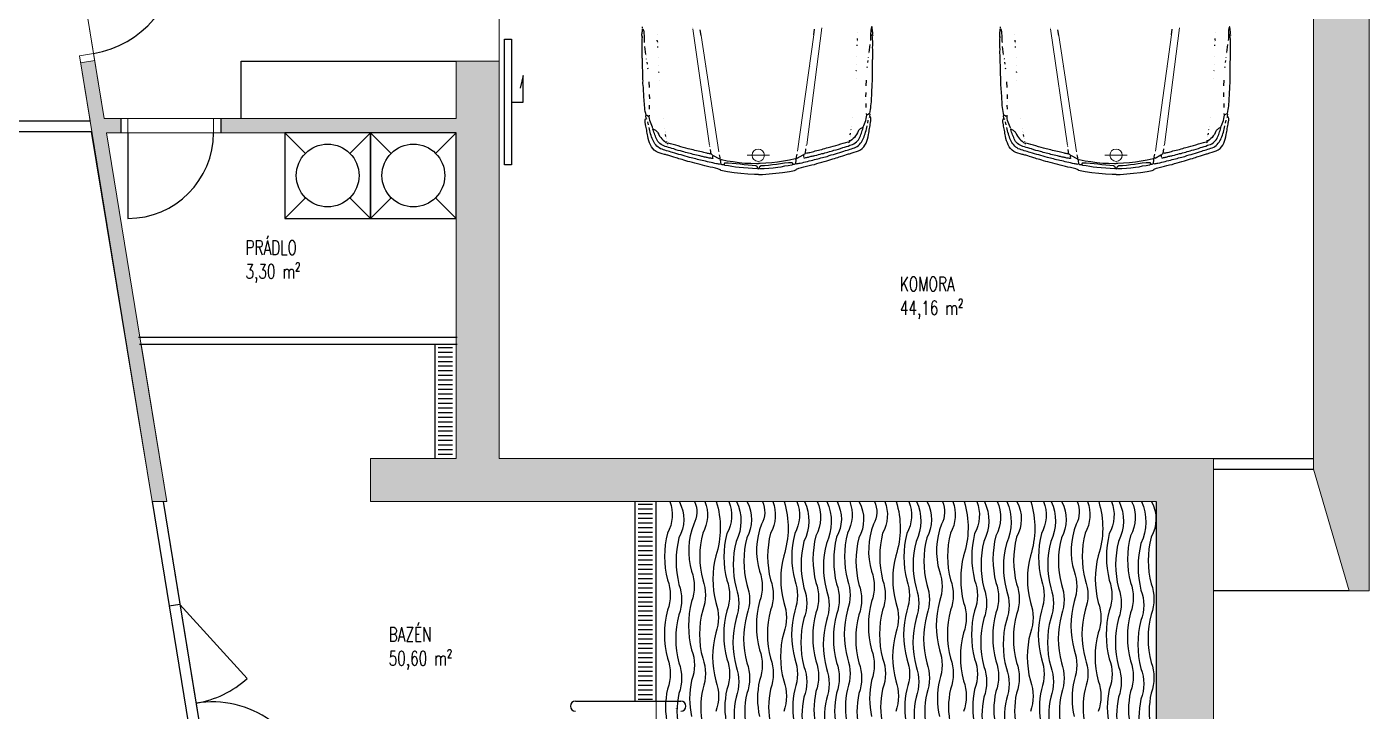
# Model space of a CAD drawing. Header units: metres. Extents: x -442 to 316, y -503 to 125.
# Drawn here: x -26.54 to -17.14, y -12.08 to -7.3 of the extents above; entities that cross this region are included whole.
import ezdxf

# ---------------------------------------------------------------- set-up
doc = ezdxf.new("R2010")
doc.units = ezdxf.units.M
doc.linetypes.add('ČERCHOVANÁ', pattern=[25.4, 12.7, -6.35, 0, -6.35])
doc.layers.add('FLOATING-WINDOWS', color=2, linetype='Continuous', plot=False)
for name, color, linetype in [('nove zdivo akce', 3, 'Continuous'), ('OSA', 7, 'ČERCHOVANÁ'), ('popis', 6, 'Continuous'), ('SRAFA', 251, 'Continuous'), ('ZARIZOVAKY', 251, 'Continuous'), ('ZDIVO', 1, 'Continuous')]:
    doc.layers.add(name, color=color, linetype=linetype)
doc.styles.add('ROMANS', font='romans.shx', dxfattribs={"width": 0.7})

# ---------------------------------------------------------------- blocks, each defined once
blk = doc.blocks.new('BMW3-PUD')
at = {"lineweight": 0}
for p, q in [((0.9833, 0.3943), (0.17, 0.2757)), ((1.0314, 0.4512), (0.2143, 0.3401)), ((0.1432, 0.0776), (0.1432, 0)), ((0.1432, -0.0776), (0.1432, 0)), ((0.9833, -0.3943), (0.17, -0.2757)), ((1.0314, -0.4512), (0.2143, -0.3401))]:
    blk.add_line(p, q, dxfattribs=at)
for points in [[(0.0086, 0), (0.0085, 0.0275), (0.0125, 0.0749), (0.0164, 0.1222), (0.0218, 0.1696), (0.028, 0.217), (0.0309, 0.229), (0.033, 0.2403), (0.0351, 0.2516), (0.0388, 0.2629), (0.0402, 0.2637), (0.041, 0.2644), (0.0425, 0.266), (0.0439, 0.2667), (0.0498, 0.2833), (0.0548, 0.3006), (0.0591, 0.3187), (0.0634, 0.3376), (0.0677, 0.3556), (0.072, 0.3737), (0.0763, 0.3918), (0.0813, 0.4083), (0.0856, 0.4264), (0.0907, 0.4437), (0.0957, 0.4611), (0.1, 0.4784), (0.1043, 0.4927), (0.1087, 0.507), (0.113, 0.5206), (0.1173, 0.5342), (0.1202, 0.5455), (0.1231, 0.556), (0.1268, 0.5658), (0.1289, 0.5756), (0.1347, 0.5907), (0.1398, 0.605), (0.1434, 0.6186), (0.1485, 0.6322), (0.1491, 0.6389), (0.1513, 0.645), (0.1535, 0.6503), (0.1542, 0.6563), (0.1593, 0.6721), (0.1643, 0.6872), (0.1687, 0.7015), (0.1745, 0.7151), (0.1841, 0.728), (0.1953, 0.7386), (0.2079, 0.747), (0.2214, 0.7547), (0.2355, 0.7601), (0.2505, 0.7655), (0.2662, 0.7695), (0.282, 0.7727), (0.2924, 0.7743), (0.3029, 0.7767), (0.3134, 0.7783), (0.3239, 0.7799), (0.3337, 0.7815), (0.3442, 0.7839), (0.3539, 0.7855), (0.3644, 0.7872), (0.3696, 0.788), (0.3749, 0.7895), (0.3794, 0.7904), (0.3846, 0.7904), (0.3899, 0.7905), (0.3951, 0.7905), (0.3997, 0.7891), (0.4042, 0.7876), (0.4049, 0.7869), (0.4049, 0.7861), (0.405, 0.7846), (0.4057, 0.7832), (0.402, 0.7771)], [(0.0815, 0.2657), (0.0822, 0.2724), (0.0836, 0.2792), (0.085, 0.2868), (0.0857, 0.2928), (0.0885, 0.3056), (0.0921, 0.3191), (0.095, 0.3312), (0.0978, 0.344), (0.1007, 0.356), (0.1036, 0.3688), (0.1064, 0.3809), (0.1093, 0.3929), (0.1122, 0.4042), (0.115, 0.4162), (0.1179, 0.4268), (0.1208, 0.4381), (0.1236, 0.4487), (0.1265, 0.4592), (0.1286, 0.4697), (0.1315, 0.481), (0.1366, 0.4961), (0.1409, 0.5112), (0.1452, 0.5262), (0.1496, 0.5406), (0.1539, 0.5556), (0.1582, 0.5707), (0.1625, 0.585), (0.1676, 0.6001), (0.1705, 0.6106), (0.1734, 0.6212), (0.1763, 0.6317), (0.1799, 0.6423), (0.1828, 0.6528), (0.1864, 0.6634), (0.19, 0.6732), (0.1937, 0.6838), (0.1996, 0.6929), (0.2062, 0.7012), (0.2129, 0.7088), (0.2211, 0.7156), (0.2293, 0.7225), (0.2382, 0.7279), (0.2471, 0.7332), (0.2569, 0.7378), (0.2666, 0.7424), (0.277, 0.7456), (0.2875, 0.7495), (0.2987, 0.7526), (0.31, 0.7557), (0.3204, 0.7581), (0.3317, 0.7605), (0.3429, 0.7629)], [(0.335, 0.7358), (0.3462, 0.7396), (0.3574, 0.7443), (0.3693, 0.7489), (0.3813, 0.7536), (0.3933, 0.7575), (0.4053, 0.7599), (0.418, 0.7608), (0.43, 0.7602)], [(0.3616, 0.7676), (0.3833, 0.7716)], [(0.3961, 0.774), (0.3961, 0.774)], [(0.4095, 0.7832), (0.4245, 0.7856)], [(0.421, 0.7668), (0.4283, 0.7789), (0.4283, 0.7804), (0.4283, 0.7812), (0.4283, 0.7827), (0.429, 0.7834), (0.4425, 0.7859), (0.456, 0.7883), (0.4695, 0.7907), (0.483, 0.7916), (0.4972, 0.7933), (0.5107, 0.7942), (0.525, 0.7951), (0.5392, 0.796), (0.5535, 0.7969), (0.5678, 0.7971), (0.582, 0.798), (0.5955, 0.7989), (0.6098, 0.7998), (0.624, 0.8008), (0.6383, 0.8017), (0.6518, 0.8034), (0.6615, 0.8035), (0.6706, 0.8028), (0.6803, 0.803), (0.6901, 0.8031), (0.6991, 0.8032), (0.7089, 0.8033), (0.7186, 0.8034), (0.7276, 0.8035), (0.7374, 0.8036), (0.7471, 0.8038), (0.7562, 0.8046), (0.7659, 0.8047), (0.7749, 0.8048), (0.7847, 0.8049), (0.7937, 0.8051), (0.8035, 0.8052), (0.811, 0.806), (0.8185, 0.8061), (0.8252, 0.8062), (0.832, 0.8063), (0.8395, 0.8063), (0.8462, 0.8064), (0.853, 0.8065), (0.8605, 0.8074), (0.8755, 0.8068), (0.8905, 0.8062), (0.9048, 0.8071), (0.9198, 0.8073), (0.9341, 0.8075), (0.9484, 0.8069), (0.9626, 0.8063), (0.9762, 0.8035), (0.9829, 0.8058), (0.9889, 0.8074), (0.9964, 0.8075), (1.0032, 0.8068), (1.0107, 0.8061), (1.0182, 0.8047), (1.0257, 0.8041), (1.0325, 0.8042), (1.034, 0.8034), (1.0347, 0.8034), (1.0348, 0.8019), (1.0348, 0.8004), (1.0236, 0.7973), (1.0123, 0.7949), (1.0003, 0.794), (0.9883, 0.7931), (0.9756, 0.793), (0.9635, 0.7928), (0.9508, 0.7927), (0.9388, 0.7918)], [(0.4721, 0.7584), (0.4999, 0.7588)], [(0.5255, 0.7568), (0.5255, 0.7568)], [(0.545, 0.757), (0.575, 0.7574)], [(0.6223, 0.7579), (0.6621, 0.7607)], [(0.7513, 0.767), (0.7588, 0.7686)], [(0.7866, 0.7712), (0.8001, 0.7736)], [(0.8211, 0.7761), (0.8211, 0.7761), (0.8226, 0.7761), (0.8233, 0.7761), (0.8241, 0.7769)], [(0.8473, 0.7794), (0.8473, 0.7794)], [(0.8548, 0.7818), (0.911, 0.7892)], [(0.9784, 0.8088), (0.9776, 0.8088), (0.9761, 0.8087), (0.9754, 0.8087), (0.9739, 0.8087)], [(1.04, 0.8027), (1.0475, 0.8028)], [(0.126, 0.318), (0.126, 0.318), (0.1244, 0.3188), (0.1237, 0.3195), (0.1229, 0.3202), (0.1236, 0.3262), (0.125, 0.3323), (0.1257, 0.3383), (0.1264, 0.3443), (0.1278, 0.3511), (0.1292, 0.3571), (0.1307, 0.3631), (0.1329, 0.3691), (0.1335, 0.3767), (0.1357, 0.3835), (0.1371, 0.3895), (0.1378, 0.3955), (0.1414, 0.4091), (0.1442, 0.4211), (0.1478, 0.4332), (0.1507, 0.4445), (0.1528, 0.4558), (0.1557, 0.4663), (0.1586, 0.4776), (0.1615, 0.4881), (0.1643, 0.4987), (0.1672, 0.5092), (0.1708, 0.5198), (0.1737, 0.5296), (0.1773, 0.5454), (0.1816, 0.5612), (0.1867, 0.5763), (0.1918, 0.5914), (0.1954, 0.6042), (0.199, 0.617), (0.2026, 0.6291), (0.2077, 0.6404), (0.2106, 0.6509), (0.2142, 0.6607), (0.2186, 0.6705), (0.2245, 0.6796), (0.2311, 0.688), (0.2386, 0.6956), (0.246, 0.7024), (0.255, 0.7078), (0.2639, 0.7116), (0.2729, 0.7155), (0.2818, 0.7194), (0.2916, 0.7232), (0.3005, 0.7263), (0.3103, 0.7295), (0.32, 0.7326), (0.3297, 0.7357), (0.3305, 0.7357), (0.3305, 0.7342), (0.3305, 0.7335), (0.3312, 0.7327), (0.3298, 0.7282), (0.3276, 0.7237), (0.3247, 0.7191), (0.3217, 0.7153), (0.318, 0.7108), (0.3143, 0.7077), (0.3106, 0.7039), (0.3061, 0.7009), (0.2942, 0.6955), (0.283, 0.6893), (0.2725, 0.6817), (0.2629, 0.6741), (0.254, 0.665), (0.2458, 0.6558), (0.2384, 0.646), (0.2318, 0.6354), (0.2303, 0.6354), (0.2288, 0.6354), (0.2273, 0.6354), (0.225, 0.6353)], [(0.4027, 0.6637), (0.4027, 0.6637)], [(0.6742, 0.6895), (0.6742, 0.6895)], [(0.7282, 0.6901), (0.7282, 0.6901), (0.7297, 0.6909), (0.7305, 0.6917), (0.7312, 0.6917)], [(0.7755, 0.6922), (0.7755, 0.6922)], [(0.8295, 0.6943), (0.8295, 0.6943)], [(0.9023, 0.6975), (0.9099, 0.6976)], [(0.9324, 0.6978), (0.9324, 0.6978)], [(0.9421, 0.6994), (0.9421, 0.6994), (0.9414, 0.7002), (0.9398, 0.7002), (0.9398, 0.7002)], [(0.9451, 0.6995), (0.9474, 0.7003), (0.9496, 0.7003), (0.9519, 0.7003), (0.9549, 0.7004)], [(0.9962, 0.7009), (0.9962, 0.7009)], [(0.1558, 0.3364), (0.1564, 0.3424), (0.1579, 0.3484), (0.1593, 0.3552), (0.16, 0.3612), (0.1629, 0.371), (0.165, 0.3801), (0.1672, 0.3891), (0.17, 0.3981), (0.1721, 0.4094), (0.175, 0.4207), (0.1771, 0.432), (0.1807, 0.4441), (0.1836, 0.4554), (0.1865, 0.4667), (0.1901, 0.478), (0.193, 0.4893), (0.1973, 0.5073), (0.2023, 0.5247), (0.2073, 0.5428), (0.2124, 0.5601), (0.2175, 0.5774), (0.2225, 0.5955), (0.2276, 0.6128), (0.2326, 0.6309)], [(0.219, 0.633), (0.219, 0.633)], [(0.2423, 0.6385), (0.2423, 0.6385), (0.243, 0.6386), (0.2438, 0.6386), (0.2438, 0.6386)], [(0.267, 0.6433), (0.267, 0.6433)], [(0.273, 0.6434), (0.273, 0.6434)], [(0.2797, 0.645), (0.2932, 0.6474)], [(0.309, 0.6491), (0.309, 0.6491)], [(0.3157, 0.6507), (0.3157, 0.6507), (0.3165, 0.6507), (0.3172, 0.6507), (0.3172, 0.6507)], [(0.3374, 0.6547), (0.3374, 0.6547)], [(0.7998, 0.4222), (0.7998, 0.4222)], [(0.9833, 0.3943), (1.023, 0.4008)], [(1.0382, 0.4528), (1.0382, 0.4528)], [(0.1212, 0.2729), (0.1425, 0.313), (0.144, 0.3182), (0.1477, 0.322), (0.1514, 0.3258), (0.1536, 0.3296), (0.1858, 0.3338)], [(0.1297, 0.3173), (0.132, 0.3181), (0.1342, 0.3181), (0.1372, 0.3181), (0.1395, 0.3182)], [(0.2068, 0.3378), (0.2068, 0.3378), (0.2075, 0.3378), (0.2083, 0.3378), (0.2083, 0.3378)], [(0.2143, 0.3401), (0.2143, 0.3401)], [(0.7644, 0.3677), (0.7644, 0.3677)], [(0.0477, 0), (0.0479, 0.001), (0.0493, 0.0047), (0.0538, 0.0055), (0.0591, 0.0071), (0.0635, 0.0094), (0.0673, 0.014), (0.068, 0.0155), (0.0687, 0.0162), (0.0702, 0.017), (0.0702, 0.017), (0.0714, 0.044), (0.0741, 0.0718), (0.0775, 0.0997), (0.0809, 0.1275), (0.0851, 0.1546), (0.0878, 0.1824), (0.0897, 0.2102), (0.0894, 0.2372), (0.0788, 0.2424), (0.078, 0.2476), (0.0787, 0.2529), (0.0809, 0.2574), (0.0838, 0.2612), (0.1101, 0.2638), (0.1116, 0.263), (0.1131, 0.2623), (0.1139, 0.2608), (0.1154, 0.2586), (0.1069, 0.2172), (0.0998, 0.1765), (0.0943, 0.1352), (0.0896, 0.0938), (0.0871, 0.0525), (0.0853, 0.0119), (0.085, 0)], [(0.0493, 0.0092), (0.0504, 0.0408), (0.0523, 0.0724), (0.0549, 0.1039), (0.059, 0.1355), (0.0617, 0.1603), (0.0667, 0.1851), (0.0709, 0.2092), (0.0744, 0.2341), (0.0751, 0.2356), (0.0759, 0.2378), (0.0766, 0.2386), (0.0766, 0.2393)], [(0.1153, 0.2646), (0.1235, 0.2692), (0.1243, 0.2692), (0.1258, 0.2684), (0.1273, 0.2677), (0.1288, 0.2677), (0.1475, 0.2717)], [(0.17, 0.2757), (0.17, 0.2757)], [(0.0086, 0), (0.0085, -0.0275), (0.0125, -0.0749), (0.0164, -0.1222), (0.0218, -0.1696), (0.028, -0.217), (0.0309, -0.229), (0.033, -0.2403), (0.0351, -0.2516), (0.0388, -0.2629), (0.0402, -0.2637), (0.041, -0.2644), (0.0425, -0.266), (0.0439, -0.2667), (0.0498, -0.2833), (0.0548, -0.3006), (0.0591, -0.3187), (0.0634, -0.3376), (0.0677, -0.3556), (0.072, -0.3737), (0.0763, -0.3918), (0.0813, -0.4083), (0.0856, -0.4264), (0.0907, -0.4437), (0.0957, -0.4611), (0.1, -0.4784), (0.1043, -0.4927), (0.1087, -0.507), (0.113, -0.5206), (0.1173, -0.5342), (0.1202, -0.5455), (0.1231, -0.556), (0.1268, -0.5658), (0.1289, -0.5756), (0.1347, -0.5907), (0.1398, -0.605), (0.1434, -0.6186), (0.1485, -0.6322), (0.1491, -0.6389), (0.1513, -0.645), (0.1535, -0.6503), (0.1542, -0.6563), (0.1593, -0.6721), (0.1643, -0.6872), (0.1687, -0.7015), (0.1745, -0.7151), (0.1841, -0.728), (0.1953, -0.7386), (0.2079, -0.747), (0.2214, -0.7547), (0.2355, -0.7601), (0.2505, -0.7655), (0.2662, -0.7695), (0.282, -0.7727), (0.2924, -0.7743), (0.3029, -0.7767), (0.3134, -0.7783), (0.3239, -0.7799), (0.3337, -0.7815), (0.3442, -0.7839), (0.3539, -0.7855), (0.3644, -0.7872), (0.3696, -0.788), (0.3749, -0.7895), (0.3794, -0.7904), (0.3846, -0.7904), (0.3899, -0.7905), (0.3951, -0.7905), (0.3997, -0.7891), (0.4042, -0.7876), (0.4049, -0.7869), (0.4049, -0.7861), (0.405, -0.7846), (0.4057, -0.7832), (0.402, -0.7771)], [(0.0477, 0), (0.0479, -0.001), (0.0493, -0.0047), (0.0538, -0.0055), (0.0591, -0.0071), (0.0635, -0.0094), (0.0673, -0.014), (0.068, -0.0155), (0.0687, -0.0162), (0.0702, -0.017), (0.0702, -0.017), (0.0714, -0.044), (0.0741, -0.0718), (0.0775, -0.0997), (0.0809, -0.1275), (0.0851, -0.1546), (0.0878, -0.1824), (0.0897, -0.2102), (0.0894, -0.2372), (0.0788, -0.2424), (0.078, -0.2476), (0.0787, -0.2529), (0.0809, -0.2574), (0.0838, -0.2612), (0.1101, -0.2638), (0.1116, -0.263), (0.1131, -0.2623), (0.1139, -0.2608), (0.1154, -0.2586), (0.1069, -0.2172), (0.0998, -0.1765), (0.0943, -0.1352), (0.0896, -0.0938), (0.0871, -0.0525), (0.0853, -0.0119), (0.085, 0)], [(0.0493, -0.0092), (0.0504, -0.0408), (0.0523, -0.0724), (0.0549, -0.1039), (0.059, -0.1355), (0.0617, -0.1603), (0.0667, -0.1851), (0.0709, -0.2092), (0.0744, -0.2341), (0.0751, -0.2356), (0.0759, -0.2378), (0.0766, -0.2386), (0.0766, -0.2393)], [(0.0815, -0.2657), (0.0822, -0.2724), (0.0836, -0.2792), (0.085, -0.2868), (0.0857, -0.2928), (0.0885, -0.3056), (0.0921, -0.3191), (0.095, -0.3312), (0.0978, -0.344), (0.1007, -0.356), (0.1036, -0.3688), (0.1064, -0.3809), (0.1093, -0.3929), (0.1122, -0.4042), (0.115, -0.4162), (0.1179, -0.4268), (0.1208, -0.4381), (0.1236, -0.4487), (0.1265, -0.4592), (0.1286, -0.4697), (0.1315, -0.481), (0.1366, -0.4961), (0.1409, -0.5112), (0.1452, -0.5262), (0.1496, -0.5406), (0.1539, -0.5556), (0.1582, -0.5707), (0.1625, -0.585), (0.1676, -0.6001), (0.1705, -0.6106), (0.1734, -0.6212), (0.1763, -0.6317), (0.1799, -0.6423), (0.1828, -0.6528), (0.1864, -0.6634), (0.19, -0.6732), (0.1937, -0.6838), (0.1996, -0.6929), (0.2062, -0.7012), (0.2129, -0.7088), (0.2211, -0.7156), (0.2293, -0.7225), (0.2382, -0.7279), (0.2471, -0.7332), (0.2569, -0.7378), (0.2666, -0.7424), (0.277, -0.7456), (0.2875, -0.7495), (0.2987, -0.7526), (0.31, -0.7557), (0.3204, -0.7581), (0.3317, -0.7605), (0.3429, -0.7629)], [(0.1153, -0.2646), (0.1235, -0.2692), (0.1243, -0.2692), (0.1258, -0.2684), (0.1273, -0.2677), (0.1288, -0.2677), (0.1475, -0.2717)], [(0.1212, -0.2729), (0.1425, -0.313), (0.144, -0.3182), (0.1477, -0.322), (0.1514, -0.3258), (0.1536, -0.3296), (0.1858, -0.3338)], [(0.17, -0.2757), (0.17, -0.2757)], [(0.126, -0.318), (0.126, -0.318), (0.1244, -0.3188), (0.1237, -0.3195), (0.1229, -0.3202), (0.1236, -0.3262), (0.125, -0.3323), (0.1257, -0.3383), (0.1264, -0.3443), (0.1278, -0.3511), (0.1292, -0.3571), (0.1307, -0.3631), (0.1329, -0.3691), (0.1335, -0.3767), (0.1357, -0.3835), (0.1371, -0.3895), (0.1378, -0.3955), (0.1414, -0.4091), (0.1442, -0.4211), (0.1478, -0.4332), (0.1507, -0.4445), (0.1528, -0.4558), (0.1557, -0.4663), (0.1586, -0.4776), (0.1615, -0.4881), (0.1643, -0.4987), (0.1672, -0.5092), (0.1708, -0.5198), (0.1737, -0.5296), (0.1773, -0.5454), (0.1816, -0.5612), (0.1867, -0.5763), (0.1918, -0.5914), (0.1954, -0.6042), (0.199, -0.617), (0.2026, -0.6291), (0.2077, -0.6404), (0.2106, -0.6509), (0.2142, -0.6607), (0.2186, -0.6705), (0.2245, -0.6796), (0.2311, -0.688), (0.2386, -0.6956), (0.246, -0.7024), (0.255, -0.7078), (0.2639, -0.7116), (0.2729, -0.7155), (0.2818, -0.7194), (0.2916, -0.7232), (0.3005, -0.7263), (0.3103, -0.7295), (0.32, -0.7326), (0.3297, -0.7357), (0.3305, -0.7357), (0.3305, -0.7342), (0.3305, -0.7335), (0.3312, -0.7327), (0.3298, -0.7282), (0.3276, -0.7237), (0.3247, -0.7191), (0.3217, -0.7153), (0.318, -0.7108), (0.3143, -0.7077), (0.3106, -0.7039), (0.3061, -0.7009), (0.2942, -0.6955), (0.283, -0.6893), (0.2725, -0.6817), (0.2629, -0.6741), (0.254, -0.665), (0.2458, -0.6558), (0.2384, -0.646), (0.2318, -0.6354), (0.2303, -0.6354), (0.2288, -0.6354), (0.2273, -0.6354), (0.225, -0.6353)], [(0.1297, -0.3173), (0.132, -0.3181), (0.1342, -0.3181), (0.1372, -0.3181), (0.1395, -0.3182)], [(0.1558, -0.3364), (0.1564, -0.3424), (0.1579, -0.3484), (0.1593, -0.3552), (0.16, -0.3612), (0.1629, -0.371), (0.165, -0.3801), (0.1672, -0.3891), (0.17, -0.3981), (0.1721, -0.4094), (0.175, -0.4207), (0.1771, -0.432), (0.1807, -0.4441), (0.1836, -0.4554), (0.1865, -0.4667), (0.1901, -0.478), (0.193, -0.4893), (0.1973, -0.5073), (0.2023, -0.5247), (0.2073, -0.5428), (0.2124, -0.5601), (0.2175, -0.5774), (0.2225, -0.5955), (0.2276, -0.6128), (0.2326, -0.6309)], [(0.2068, -0.3378), (0.2068, -0.3378), (0.2075, -0.3378), (0.2083, -0.3378), (0.2083, -0.3378)], [(0.2143, -0.3401), (0.2143, -0.3401)], [(0.7644, -0.3677), (0.7644, -0.3677)], [(0.7998, -0.4222), (0.7998, -0.4222)], [(0.9833, -0.3943), (1.023, -0.4008)], [(0.219, -0.633), (0.219, -0.633)], [(0.2423, -0.6385), (0.2423, -0.6385), (0.243, -0.6386), (0.2438, -0.6386), (0.2438, -0.6386)], [(0.267, -0.6433), (0.267, -0.6433)], [(0.273, -0.6434), (0.273, -0.6434)], [(0.2797, -0.645), (0.2932, -0.6474)], [(0.309, -0.6491), (0.309, -0.6491)], [(0.3157, -0.6507), (0.3157, -0.6507), (0.3165, -0.6507), (0.3172, -0.6507), (0.3172, -0.6507)], [(0.3374, -0.6547), (0.3374, -0.6547)], [(0.335, -0.7358), (0.3462, -0.7396), (0.3574, -0.7443), (0.3693, -0.7489), (0.3813, -0.7536), (0.3933, -0.7575), (0.4053, -0.7599), (0.418, -0.7608), (0.43, -0.7602)], [(0.4027, -0.6637), (0.4027, -0.6637)], [(0.6742, -0.6895), (0.6742, -0.6895)], [(0.7282, -0.6901), (0.7282, -0.6901), (0.7297, -0.6909), (0.7305, -0.6917), (0.7312, -0.6917)], [(0.7755, -0.6922), (0.7755, -0.6922)], [(0.8295, -0.6943), (0.8295, -0.6943)], [(0.9023, -0.6975), (0.9099, -0.6976)], [(0.9324, -0.6978), (0.9324, -0.6978)], [(0.9421, -0.6994), (0.9421, -0.6994), (0.9414, -0.7002), (0.9398, -0.7002), (0.9398, -0.7002)], [(0.9451, -0.6995), (0.9474, -0.7003), (0.9496, -0.7003), (0.9519, -0.7003), (0.9549, -0.7004)], [(0.9962, -0.7009), (0.9962, -0.7009)], [(0.3616, -0.7676), (0.3833, -0.7716)], [(0.3961, -0.774), (0.3961, -0.774)], [(0.4095, -0.7832), (0.4245, -0.7856)], [(0.421, -0.7668), (0.4283, -0.7789), (0.4283, -0.7804), (0.4283, -0.7812), (0.4283, -0.7827), (0.429, -0.7834), (0.4425, -0.7859), (0.456, -0.7883), (0.4695, -0.7907), (0.483, -0.7916), (0.4972, -0.7933), (0.5107, -0.7942), (0.525, -0.7951), (0.5392, -0.796), (0.5535, -0.7969), (0.5678, -0.7971), (0.582, -0.798), (0.5955, -0.7989), (0.6098, -0.7998), (0.624, -0.8008), (0.6383, -0.8017), (0.6518, -0.8034), (0.6615, -0.8035), (0.6706, -0.8028), (0.6803, -0.803), (0.6901, -0.8031), (0.6991, -0.8032), (0.7089, -0.8033), (0.7186, -0.8034), (0.7276, -0.8035), (0.7374, -0.8036), (0.7471, -0.8038), (0.7562, -0.8046), (0.7659, -0.8047), (0.7749, -0.8048), (0.7847, -0.8049), (0.7937, -0.8051), (0.8035, -0.8052), (0.811, -0.806), (0.8185, -0.8061), (0.8252, -0.8062), (0.832, -0.8063), (0.8395, -0.8063), (0.8462, -0.8064), (0.853, -0.8065), (0.8605, -0.8074), (0.8755, -0.8068), (0.8905, -0.8062), (0.9048, -0.8071), (0.9198, -0.8073), (0.9341, -0.8075), (0.9484, -0.8069), (0.9626, -0.8063), (0.9762, -0.8035), (0.9829, -0.8058), (0.9889, -0.8074), (0.9964, -0.8075), (1.0032, -0.8068), (1.0107, -0.8061), (1.0182, -0.8047), (1.0257, -0.8041), (1.0325, -0.8042), (1.034, -0.8034), (1.0347, -0.8034), (1.0348, -0.8019), (1.0348, -0.8004), (1.0236, -0.7973), (1.0123, -0.7949), (1.0003, -0.794), (0.9883, -0.7931), (0.9756, -0.793), (0.9635, -0.7928), (0.9508, -0.7927), (0.9388, -0.7918)], [(0.4721, -0.7584), (0.4999, -0.7588)], [(0.5255, -0.7568), (0.5255, -0.7568)], [(0.545, -0.757), (0.575, -0.7574)], [(0.6223, -0.7579), (0.6621, -0.7607)], [(0.7513, -0.767), (0.7588, -0.7686)], [(0.7866, -0.7712), (0.8001, -0.7736)], [(0.8211, -0.7761), (0.8211, -0.7761), (0.8226, -0.7761), (0.8233, -0.7761), (0.8241, -0.7769)], [(0.8473, -0.7794), (0.8473, -0.7794)], [(0.8548, -0.7818), (0.911, -0.7892)], [(0.9784, -0.8088), (0.9776, -0.8088), (0.9761, -0.8087), (0.9754, -0.8087), (0.9739, -0.8087)]]:
    blk.add_lwpolyline(points)
for start, end in [(0, 180), (180, 0)]:
    blk.add_arc((0.1432, 0), 0.0432, start, end, dxfattribs=at)

msp = doc.modelspace()

# ---------------------------------------------------------------- hatches: boundary and pattern name
at = {"layer": 'SRAFA', "linetype": 'Continuous', "lineweight": 0}
for points in [[(-17.14234, -0.956513), (-17.53234, -0.956513), (-17.53234, -3.225777), (-17.53234, -10.390777), (-17.28234, -11.240777), (-17.14234, -11.240777)], [(-25.660379, -10.615777), (-25.559053, -10.615777), (-25.763283, -9.365777), (-25.980584, -8.035777), (-25.880584, -8.035777), (-25.880584, -7.935777), (-25.996923, -7.935777), (-26.063132, -7.530542), (-26.161823, -7.546667)], [(-23.53234, -7.535777), (-23.53234, -7.935777), (-25.180584, -7.935777), (-25.180584, -8.035777), (-23.53234, -8.035777), (-23.53234, -8.635777), (-23.53234, -10.315777), (-24.13234, -10.315777), (-24.13234, -10.615777), (-18.63234, -10.615777), (-18.63234, -19.730238), (-22.28234, -19.730238), (-23.176403, -16.659124), (-23.560907, -16.769383), (-22.583758, -20.130238), (-18.23234, -20.130238), (-18.23234, -10.315777), (-23.23234, -10.315777), (-23.23234, -7.535777)]]:
    msp.add_hatch(color=256, dxfattribs=at).paths.add_polyline_path(points)

# ---------------------------------------------------------------- linework, layer by layer
at = {"layer": 'FLOATING-WINDOWS', "linetype": 'Continuous', "lineweight": 0, "flags": 128}
for points in [[(-23.23234, -2.935777), (-23.23234, -3.885777), (-24.28234, -3.885777), (-24.28234, -5.885777), (-23.23234, -5.885777), (-23.23234, -10.315777), (-17.53234, -10.315777), (-17.53234, -2.935777)], [(-27.59234, -5.960777), (-26.39234, -5.960777), (-26.39234, -6.135777), (-26.282758, -6.806481), (-26.184066, -6.790357), (-26.071194, -7.481197), (-26.169885, -7.497321), (-26.095404, -7.953189), (-27.59234, -7.953189)], [(-26.291014, -6.135777), (-23.53234, -6.135777), (-23.53234, -6.735777), (-23.23234, -6.735777), (-23.23234, -7.535777), (-23.53234, -7.535777), (-23.53234, -7.935777), (-25.996923, -7.935777)], [(-32.81234, -9.815777), (-32.81234, -14.915777), (-29.321384, -14.915777), (-25.195187, -13.463003), (-25.660379, -10.615777), (-26.08826, -8.028189), (-27.59234, -8.028189), (-27.59234, -10.615777), (-29.09234, -10.615777), (-29.09234, -9.815777)], [(-25.980584, -8.035777), (-23.53234, -8.035777), (-23.53234, -9.465582), (-25.746977, -9.465582)]]:
    msp.add_lwpolyline(points, close=True, dxfattribs=at)
msp.add_lwpolyline([(-25.738807, -9.515582), (-23.53234, -9.515582), (-23.53234, -10.315777), (-24.13234, -10.315777), (-24.13234, -10.615777), (-18.63234, -10.615777), (-18.63234, -19.730238), (-22.28234, -19.730238), (-23.176403, -16.659124), (-23.406579, -16.724055), (-24.19839, -13.917132, 0.46797345), (-25.123326, -13.437702), (-25.584384, -10.615777), (-25.559053, -10.615777), (-25.738807, -9.515582)], format="xyb", close=True, dxfattribs=at)
at = {"layer": 'FLOATING-WINDOWS', "linetype": 'Continuous', "lineweight": 0}
msp.add_lwpolyline([(-22.13234, -10.615777), (-18.63234, -10.615777), (-18.63234, -19.730238), (-22.13234, -19.730238)], close=True, dxfattribs=at)
at = {"layer": 'nove zdivo akce', "linetype": 'Continuous'}
for p, q in [((-27.59234, -7.953189), (-26.095404, -7.953189)), ((-25.880584, -7.935777), (-25.880584, -8.035777)), ((-25.180584, -7.935777), (-25.180584, -8.035777)), ((-27.59234, -8.028189), (-26.08315, -8.028189)), ((-25.830584, -8.035777), (-25.830584, -8.635777)), ((-25.757042, -9.465582), (-23.526099, -9.465582)), ((-25.748873, -9.515582), (-23.526099, -9.515582)), ((-18.23234, -10.315777), (-17.53234, -10.315777)), ((-18.23234, -10.390777), (-17.53234, -10.390777)), ((-25.660379, -10.615777), (-25.195187, -13.463003)), ((-25.584384, -10.615777), (-25.123326, -13.437702)), ((-17.28234, -11.240777), (-18.23234, -11.240777)), ((-25.466728, -11.3359), (-25.540746, -11.347993)), ((-25.466728, -11.3359), (-24.996052, -11.854035))]:
    msp.add_line(p, q, dxfattribs=at)
for centre, radius, start, end in [((-26.184066, -6.790357), 0.7, 279.2792404, 0), ((-25.830584, -8.035777), 0.6, 270, 0), ((-25.466728, -11.3359), 0.7, 279.2792404, 312.2520728), ((-25.240983, -12.717579), 0.7, 9.2792404, 99.2792404)]:
    msp.add_arc(centre, radius, start, end, dxfattribs=at)
at = {"layer": 'OSA', "linetype": 'Continuous'}
for p, q in [((-24.73234, -8.035777), (-24.58769, -8.180427)), ((-24.276991, -8.180427), (-24.13234, -8.035777)), ((-24.13234, -8.035777), (-23.98769, -8.180427)), ((-23.676991, -8.180427), (-23.53234, -8.035777)), ((-24.73234, -8.635777), (-24.58769, -8.491126)), ((-24.276991, -8.491126), (-24.13234, -8.635777)), ((-24.13234, -8.635777), (-23.98769, -8.491126)), ((-23.676991, -8.491126), (-23.53234, -8.635777))]:
    msp.add_line(p, q, dxfattribs=at)
for points in [[(-24.13234, -8.035777), (-24.73234, -8.035777), (-24.73234, -8.635777), (-24.13234, -8.635777)], [(-23.53234, -8.035777), (-24.13234, -8.035777), (-24.13234, -8.635777), (-23.53234, -8.635777)]]:
    msp.add_lwpolyline(points, close=True, dxfattribs=at)
for centre in [(-24.43234, -8.335777), (-23.83234, -8.335777)]:
    msp.add_circle(centre, 0.219697, dxfattribs=at)
at = {"layer": 'SRAFA', "linetype": 'Continuous'}
for p, q in [((-23.68234, -9.515582), (-23.68234, -10.315777)), ((-23.658447, -9.538148), (-23.558447, -9.538148)), ((-23.658447, -9.570627), (-23.558447, -9.570627)), ((-23.658447, -9.603106), (-23.558447, -9.603106)), ((-23.658447, -9.635584), (-23.558447, -9.635584)), ((-23.658447, -9.668063), (-23.558447, -9.668063)), ((-23.658447, -9.700542), (-23.558447, -9.700542)), ((-23.658447, -9.733021), (-23.558447, -9.733021)), ((-23.658447, -9.765499), (-23.558447, -9.765499)), ((-23.658447, -9.797978), (-23.558447, -9.797978)), ((-23.658447, -9.830457), (-23.558447, -9.830457)), ((-23.658447, -9.862936), (-23.558447, -9.862936)), ((-23.658447, -9.895414), (-23.558447, -9.895414)), ((-23.658447, -9.927893), (-23.558447, -9.927893)), ((-23.658447, -9.960372), (-23.558447, -9.960372)), ((-23.658447, -9.992851), (-23.558447, -9.992851)), ((-23.658447, -10.02533), (-23.558447, -10.02533)), ((-23.658447, -10.057808), (-23.558447, -10.057808)), ((-23.658447, -10.090287), (-23.558447, -10.090287)), ((-23.658447, -10.122766), (-23.558447, -10.122766)), ((-23.658447, -10.155245), (-23.558447, -10.155245)), ((-23.658447, -10.187723), (-23.558447, -10.187723)), ((-23.658447, -10.220202), (-23.558447, -10.220202)), ((-23.658447, -10.252681), (-23.558447, -10.252681)), ((-23.658447, -10.28516), (-23.558447, -10.28516)), ((-22.13234, -12.012665), (-22.13234, -10.615777)), ((-22.258447, -10.634903), (-22.158447, -10.634903)), ((-22.258447, -10.667382), (-22.158447, -10.667382)), ((-22.258447, -10.69986), (-22.158447, -10.69986)), ((-22.258447, -10.732339), (-22.158447, -10.732339)), ((-22.258447, -10.764818), (-22.158447, -10.764818)), ((-22.258447, -10.797297), (-22.158447, -10.797297)), ((-22.258447, -10.829775), (-22.158447, -10.829775)), ((-22.258447, -10.862254), (-22.158447, -10.862254)), ((-22.258447, -10.894733), (-22.158447, -10.894733)), ((-22.258447, -10.927212), (-22.158447, -10.927212)), ((-22.258447, -10.959691), (-22.158447, -10.959691)), ((-22.258447, -10.992169), (-22.158447, -10.992169)), ((-22.258447, -11.024648), (-22.158447, -11.024648)), ((-22.258447, -11.057127), (-22.158447, -11.057127)), ((-22.258447, -11.089606), (-22.158447, -11.089606)), ((-22.258447, -11.122084), (-22.158447, -11.122084)), ((-22.258447, -11.154563), (-22.158447, -11.154563)), ((-22.258447, -11.187042), (-22.158447, -11.187042)), ((-22.258447, -11.219521), (-22.158447, -11.219521)), ((-22.258447, -11.251999), (-22.158447, -11.251999)), ((-22.258447, -11.284478), (-22.158447, -11.284478)), ((-22.258447, -11.316957), (-22.158447, -11.316957)), ((-22.258447, -11.349436), (-22.158447, -11.349436)), ((-22.258447, -11.381915), (-22.158447, -11.381915)), ((-22.258447, -11.414393), (-22.158447, -11.414393)), ((-22.258447, -11.446872), (-22.158447, -11.446872)), ((-22.258447, -11.479351), (-22.158447, -11.479351)), ((-22.258447, -11.51183), (-22.158447, -11.51183)), ((-22.258447, -11.544308), (-22.158447, -11.544308)), ((-22.258447, -11.576787), (-22.158447, -11.576787)), ((-22.258447, -11.609266), (-22.158447, -11.609266)), ((-22.258447, -11.641745), (-22.158447, -11.641745)), ((-22.258447, -11.674223), (-22.158447, -11.674223)), ((-22.258447, -11.706702), (-22.158447, -11.706702)), ((-22.258447, -11.739181), (-22.158447, -11.739181)), ((-22.258447, -11.77166), (-22.158447, -11.77166)), ((-22.258447, -11.804138), (-22.158447, -11.804138)), ((-22.258447, -11.836617), (-22.158447, -11.836617)), ((-22.258447, -11.869096), (-22.158447, -11.869096)), ((-22.258447, -11.901575), (-22.158447, -11.901575)), ((-22.69768, -12.012665), (-21.95915, -12.012665)), ((-22.258447, -11.934054), (-22.158447, -11.934054)), ((-22.258447, -11.966532), (-22.158447, -11.966532)), ((-22.258447, -11.999011), (-22.158447, -11.999011))]:
    msp.add_line(p, q, dxfattribs=at)
at = {"layer": 'SRAFA', "linetype": 'Continuous', "flags": 128}
for points in [[(-22.037683, -10.615777, -0.22128567), (-22.053571, -10.837761, 0.12559297), (-22.053571, -11.164073, -0.1768325), (-22.053571, -11.376991, 0.13179204), (-22.053571, -11.712936, -0.1768325), (-22.053571, -11.927826, 0.11028975), (-22.053571, -12.180703, -0.1768325)], [(-21.864071, -10.615777), (-21.864071, -10.615777, -0.23405102), (-21.870268, -10.775193, 0.16783327), (-21.884643, -11.103856, -0.1768325), (-21.884643, -11.316774, 0.13179204), (-21.884643, -11.652719, -0.1768325), (-21.884643, -11.867609, 0.11028975), (-21.884643, -12.120486, -0.1768325)], [(-21.791367, -10.615777, -0.22128567), (-21.807255, -10.837761, 0.12559297), (-21.807255, -11.164073, -0.1768325), (-21.807255, -11.376991, 0.13179204), (-21.807255, -11.712936, -0.1768325), (-21.807255, -11.927826, 0.11028975), (-21.807255, -12.180703, -0.1768325)], [(-21.712493, -10.615777), (-21.712493, -10.615777, -0.15592875), (-21.715538, -10.99547, 0.12559297), (-21.715538, -11.321782, -0.1768325), (-21.715538, -11.5347, 0.13179204), (-21.715538, -11.870645, -0.1768325), (-21.715538, -12.085535, 0.11028975)], [(-21.623376, -10.615777, -0.22434616), (-21.638152, -10.840628, 0.12559297), (-21.638152, -11.166941, -0.1768325), (-21.638152, -11.379859, 0.13179204), (-21.638152, -11.715804, -0.1768325), (-21.638152, -11.930694, 0.11028975), (-21.638152, -12.183571, -0.1768325)], [(-21.57027, -10.615777), (-21.57027, -10.615777, -0.23018048), (-21.573315, -10.894803, 0.12559297), (-21.573315, -11.221116, -0.1768325), (-21.573315, -11.434033, 0.13179204), (-21.573315, -11.769979, -0.1768325), (-21.573315, -11.984869, 0.11028975), (-21.573315, -12.237746, -0.1768325)], [(-21.389019, -10.615777), (-21.389019, -10.615777, -0.23405102), (-21.395215, -10.775193, 0.16783327), (-21.409591, -11.103856, -0.1768325), (-21.409591, -11.316774, 0.13179204), (-21.409591, -11.652719, -0.1768325), (-21.409591, -11.867609, 0.11028975), (-21.409591, -12.120486, -0.1768325)], [(-21.316315, -10.615777, -0.22128567), (-21.332203, -10.837761, 0.12559297), (-21.332203, -11.164073, -0.1768325), (-21.332203, -11.376991, 0.13179204), (-21.332203, -11.712936, -0.1768325), (-21.332203, -11.927826, 0.11028975), (-21.332203, -12.180703, -0.1768325)], [(-21.237441, -10.615777), (-21.237441, -10.615777, -0.15592875), (-21.240486, -10.99547, 0.12559297), (-21.240486, -11.321782, -0.1768325), (-21.240486, -11.5347, 0.13179204), (-21.240486, -11.870645, -0.1768325), (-21.240486, -12.085535, 0.11028975)], [(-21.148323, -10.615777, -0.22434616), (-21.1631, -10.840628, 0.12559297), (-21.1631, -11.166941, -0.1768325), (-21.1631, -11.379859, 0.13179204), (-21.1631, -11.715804, -0.1768325), (-21.1631, -11.930694, 0.11028975), (-21.1631, -12.183571, -0.1768325)], [(-21.095218, -10.615777), (-21.095218, -10.615777, -0.23018048), (-21.098263, -10.894803, 0.12559297), (-21.098263, -11.221116, -0.1768325), (-21.098263, -11.434033, 0.13179204), (-21.098263, -11.769979, -0.1768325), (-21.098263, -11.984869, 0.11028975), (-21.098263, -12.237746, -0.1768325)], [(-21.006601, -10.615777, -0.24115448), (-21.01471, -10.856068, 0.12559297), (-21.01471, -11.182381, -0.1768325), (-21.01471, -11.395298, 0.13179204), (-21.01471, -11.731243, -0.1768325), (-21.01471, -11.946134, 0.11028975), (-21.01471, -12.199011, -0.1768325)], [(-20.938302, -10.615777), (-20.938302, -10.615777, -0.22177658), (-20.941347, -10.909076, 0.12559297), (-20.941347, -11.235389, -0.1768325), (-20.941347, -11.448306, 0.13179204), (-20.941347, -11.784251, -0.1768325), (-20.941347, -11.999141, 0.11028975), (-20.941347, -12.252019, -0.1768325)], [(-20.866976, -10.615777), (-20.866976, -10.615777, -0.25260046), (-20.870021, -10.86626, 0.12559297), (-20.870021, -11.192573, -0.1768325), (-20.870021, -11.40549, 0.13179204), (-20.870021, -11.741435, -0.1768325), (-20.870021, -11.956325, 0.11028975), (-20.870021, -12.209203, -0.1768325)], [(-20.778191, -10.615777, -0.22128567), (-20.794079, -10.837761, 0.12559297), (-20.794079, -11.164073, -0.1768325), (-20.794079, -11.376991, 0.13179204), (-20.794079, -11.712936, -0.1768325), (-20.794079, -11.927826, 0.11028975), (-20.794079, -12.180703, -0.1768325)], [(-20.60458, -10.615777), (-20.60458, -10.615777, -0.23405102), (-20.610776, -10.775193, 0.16783327), (-20.625151, -11.103856, -0.1768325), (-20.625151, -11.316774, 0.13179204), (-20.625151, -11.652719, -0.1768325), (-20.625151, -11.867609, 0.11028975), (-20.625151, -12.120486, -0.1768325)], [(-20.531876, -10.615777, -0.22128567), (-20.547764, -10.837761, 0.12559297), (-20.547764, -11.164073, -0.1768325), (-20.547764, -11.376991, 0.13179204), (-20.547764, -11.712936, -0.1768325), (-20.547764, -11.927826, 0.11028975), (-20.547764, -12.180703, -0.1768325)], [(-20.453002, -10.615777), (-20.453002, -10.615777, -0.15592875), (-20.456047, -10.99547, 0.12559297), (-20.456047, -11.321782, -0.1768325), (-20.456047, -11.5347, 0.13179204), (-20.456047, -11.870645, -0.1768325), (-20.456047, -12.085535, 0.11028975)], [(-20.363884, -10.615777, -0.22434616), (-20.37866, -10.840628, 0.12559297), (-20.37866, -11.166941, -0.1768325), (-20.37866, -11.379859, 0.13179204), (-20.37866, -11.715804, -0.1768325), (-20.37866, -11.930694, 0.11028975), (-20.37866, -12.183571, -0.1768325)], [(-20.310779, -10.615777), (-20.310779, -10.615777, -0.23018048), (-20.313824, -10.894803, 0.12559297), (-20.313824, -11.221116, -0.1768325), (-20.313824, -11.434033, 0.13179204), (-20.313824, -11.769979, -0.1768325), (-20.313824, -11.984869, 0.11028975), (-20.313824, -12.237746, -0.1768325)], [(-20.129528, -10.615777), (-20.129528, -10.615777, -0.23405102), (-20.135724, -10.775193, 0.16783327), (-20.150099, -11.103856, -0.1768325), (-20.150099, -11.316774, 0.13179204), (-20.150099, -11.652719, -0.1768325), (-20.150099, -11.867609, 0.11028975), (-20.150099, -12.120486, -0.1768325)], [(-20.056823, -10.615777, -0.22128567), (-20.072712, -10.837761, 0.12559297), (-20.072712, -11.164073, -0.1768325), (-20.072712, -11.376991, 0.13179204), (-20.072712, -11.712936, -0.1768325), (-20.072712, -11.927826, 0.11028975), (-20.072712, -12.180703, -0.1768325)], [(-19.97795, -10.615777), (-19.97795, -10.615777, -0.15592875), (-19.980994, -10.99547, 0.12559297), (-19.980994, -11.321782, -0.1768325), (-19.980994, -11.5347, 0.13179204), (-19.980994, -11.870645, -0.1768325), (-19.980994, -12.085535, 0.11028975)], [(-19.888832, -10.615777, -0.22434616), (-19.903608, -10.840628, 0.12559297), (-19.903608, -11.166941, -0.1768325), (-19.903608, -11.379859, 0.13179204), (-19.903608, -11.715804, -0.1768325), (-19.903608, -11.930694, 0.11028975), (-19.903608, -12.183571, -0.1768325)], [(-19.835726, -10.615777), (-19.835726, -10.615777, -0.23018048), (-19.838771, -10.894803, 0.12559297), (-19.838771, -11.221116, -0.1768325), (-19.838771, -11.434033, 0.13179204), (-19.838771, -11.769979, -0.1768325), (-19.838771, -11.984869, 0.11028975), (-19.838771, -12.237746, -0.1768325)], [(-19.74711, -10.615777, -0.24115448), (-19.755218, -10.856068, 0.12559297), (-19.755218, -11.182381, -0.1768325), (-19.755218, -11.395298, 0.13179204), (-19.755218, -11.731243, -0.1768325), (-19.755218, -11.946134, 0.11028975), (-19.755218, -12.199011, -0.1768325)], [(-19.67881, -10.615777), (-19.67881, -10.615777, -0.22177658), (-19.681855, -10.909076, 0.12559297), (-19.681855, -11.235389, -0.1768325), (-19.681855, -11.448306, 0.13179204), (-19.681855, -11.784251, -0.1768325), (-19.681855, -11.999141, 0.11028975), (-19.681855, -12.252019, -0.1768325)], [(-19.607485, -10.615777), (-19.607485, -10.615777, -0.25260046), (-19.61053, -10.86626, 0.12559297), (-19.61053, -11.192573, -0.1768325), (-19.61053, -11.40549, 0.13179204), (-19.61053, -11.741435, -0.1768325), (-19.61053, -11.956325, 0.11028975), (-19.61053, -12.209203, -0.1768325)], [(-19.510577, -10.615777), (-19.510577, -10.615777, -0.15592875), (-19.513622, -10.99547, 0.12559297), (-19.513622, -11.321782, -0.1768325), (-19.513622, -11.5347, 0.13179204), (-19.513622, -11.870645, -0.1768325), (-19.513622, -12.085535, 0.11028975)], [(-19.421459, -10.615777, -0.22434616), (-19.436235, -10.840628, 0.12559297), (-19.436235, -11.166941, -0.1768325), (-19.436235, -11.379859, 0.13179204), (-19.436235, -11.715804, -0.1768325), (-19.436235, -11.930694, 0.11028975), (-19.436235, -12.183571, -0.1768325)], [(-19.368353, -10.615777), (-19.368353, -10.615777, -0.23018048), (-19.371398, -10.894803, 0.12559297), (-19.371398, -11.221116, -0.1768325), (-19.371398, -11.434033, 0.13179204), (-19.371398, -11.769979, -0.1768325), (-19.371398, -11.984869, 0.11028975), (-19.371398, -12.237746, -0.1768325)], [(-19.187102, -10.615777), (-19.187102, -10.615777, -0.23405102), (-19.193299, -10.775193, 0.16783327), (-19.207674, -11.103856, -0.1768325), (-19.207674, -11.316774, 0.13179204), (-19.207674, -11.652719, -0.1768325), (-19.207674, -11.867609, 0.11028975), (-19.207674, -12.120486, -0.1768325)], [(-19.114398, -10.615777, -0.22128567), (-19.130286, -10.837761, 0.12559297), (-19.130286, -11.164073, -0.1768325), (-19.130286, -11.376991, 0.13179204), (-19.130286, -11.712936, -0.1768325), (-19.130286, -11.927826, 0.11028975), (-19.130286, -12.180703, -0.1768325)], [(-19.035524, -10.615777), (-19.035524, -10.615777, -0.15592875), (-19.038569, -10.99547, 0.12559297), (-19.038569, -11.321782, -0.1768325), (-19.038569, -11.5347, 0.13179204), (-19.038569, -11.870645, -0.1768325), (-19.038569, -12.085535, 0.11028975)], [(-18.946407, -10.615777, -0.22434616), (-18.961183, -10.840628, 0.12559297), (-18.961183, -11.166941, -0.1768325), (-18.961183, -11.379859, 0.13179204), (-18.961183, -11.715804, -0.1768325), (-18.961183, -11.930694, 0.11028975), (-18.961183, -12.183571, -0.1768325)], [(-18.893301, -10.615777), (-18.893301, -10.615777, -0.23018048), (-18.896346, -10.894803, 0.12559297), (-18.896346, -11.221116, -0.1768325), (-18.896346, -11.434033, 0.13179204), (-18.896346, -11.769979, -0.1768325), (-18.896346, -11.984869, 0.11028975), (-18.896346, -12.237746, -0.1768325)], [(-18.804685, -10.615777, -0.24115448), (-18.812793, -10.856068, 0.12559297), (-18.812793, -11.182381, -0.1768325), (-18.812793, -11.395298, 0.13179204), (-18.812793, -11.731243, -0.1768325), (-18.812793, -11.946134, 0.11028975), (-18.812793, -12.199011, -0.1768325)], [(-18.736385, -10.615777), (-18.736385, -10.615777, -0.22177658), (-18.73943, -10.909076, 0.12559297), (-18.73943, -11.235389, -0.1768325), (-18.73943, -11.448306, 0.13179204), (-18.73943, -11.784251, -0.1768325), (-18.73943, -11.999141, 0.11028975), (-18.73943, -12.252019, -0.1768325)], [(-18.66506, -10.615777), (-18.66506, -10.615777, -0.25260046), (-18.668104, -10.86626, 0.12559297), (-18.668104, -11.192573, -0.1768325), (-18.668104, -11.40549, 0.13179204), (-18.668104, -11.741435, -0.1768325), (-18.668104, -11.956325, 0.11028975), (-18.668104, -12.209203, -0.1768325)], [(-21.970449, -10.618819), (-21.970449, -10.618819, -0.25260046), (-21.973494, -10.869303, 0.12559297), (-21.973494, -11.195615, -0.1768325), (-21.973494, -11.408533, 0.13179204), (-21.973494, -11.744478, -0.1768325), (-21.973494, -11.959368, 0.11028975), (-21.973494, -12.212245, -0.1768325)], [(-21.495397, -10.618819), (-21.495397, -10.618819, -0.25260046), (-21.498441, -10.869303, 0.12559297), (-21.498441, -11.195615, -0.1768325), (-21.498441, -11.408533, 0.13179204), (-21.498441, -11.744478, -0.1768325), (-21.498441, -11.959368, 0.11028975), (-21.498441, -12.212245, -0.1768325)], [(-20.710958, -10.618819), (-20.710958, -10.618819, -0.25260046), (-20.714002, -10.869303, 0.12559297), (-20.714002, -11.195615, -0.1768325), (-20.714002, -11.408533, 0.13179204), (-20.714002, -11.744478, -0.1768325), (-20.714002, -11.959368, 0.11028975), (-20.714002, -12.212245, -0.1768325)], [(-20.235905, -10.618819), (-20.235905, -10.618819, -0.25260046), (-20.23895, -10.869303, 0.12559297), (-20.23895, -11.195615, -0.1768325), (-20.23895, -11.408533, 0.13179204), (-20.23895, -11.744478, -0.1768325), (-20.23895, -11.959368, 0.11028975), (-20.23895, -12.212245, -0.1768325)], [(-19.29348, -10.618819), (-19.29348, -10.618819, -0.25260046), (-19.296525, -10.869303, 0.12559297), (-19.296525, -11.195615, -0.1768325), (-19.296525, -11.408533, 0.13179204), (-19.296525, -11.744478, -0.1768325), (-19.296525, -11.959368, 0.11028975), (-19.296525, -12.212245, -0.1768325)], [(-21.989803, -12.065777, -0.00248174), (-21.990339, -12.063548)]]:
    msp.add_lwpolyline(points, format="xyb", dxfattribs=at)
at = {"layer": 'SRAFA', "linetype": 'Continuous'}
for centre, start, end in [((-22.69768, -12.047665), 90, 270), ((-21.95915, -12.047665), 270, 90)]:
    msp.add_arc(centre, 0.035, start, end, dxfattribs=at)
at = {"layer": 'ZARIZOVAKY', "linetype": 'Continuous'}
for p, q in [((-25.038262, -7.535777), (-23.53234, -7.535777)), ((-25.038262, -7.935777), (-25.038262, -7.535777)), ((-23.063318, -7.636926), (-23.085969, -7.725039)), ((-23.063318, -7.82193), (-23.063318, -7.636926)), ((-23.145676, -7.82193), (-23.063318, -7.82193)), ((-22.28234, -10.615777), (-22.28234, -12.012665))]:
    msp.add_line(p, q, dxfattribs=at)
msp.add_lwpolyline([(-23.194318, -8.261297), (-23.194318, -7.382563), (-23.145676, -7.382563), (-23.145676, -8.261297)], close=True, dxfattribs=at)
at = {"layer": 'ZDIVO', "linetype": 'Continuous', "lineweight": 0}
for p, q in [((-17.14234, -11.240777), (-17.14234, -0.956513)), ((-17.53234, -10.390777), (-17.53234, -3.225777)), ((-26.071194, -7.481197), (-26.169885, -7.497321)), ((-26.169885, -7.497321), (-25.660379, -10.615777)), ((-26.071194, -7.481197), (-25.996923, -7.935777)), ((-26.063132, -7.530542), (-26.161823, -7.546667)), ((-23.53234, -7.535777), (-23.23234, -7.535777)), ((-23.53234, -7.935777), (-23.53234, -7.535777)), ((-23.23234, -7.535777), (-23.23234, -10.315777)), ((-25.996923, -7.935777), (-25.830584, -7.935777)), ((-25.830584, -7.935777), (-25.830584, -8.035777)), ((-25.230584, -7.935777), (-23.53234, -7.935777)), ((-25.230584, -7.935777), (-25.230584, -8.035777)), ((-25.980584, -8.035777), (-25.763283, -9.365777)), ((-25.980584, -8.035777), (-25.830584, -8.035777)), ((-25.230584, -8.035777), (-23.53234, -8.035777)), ((-24.13234, -8.035777), (-23.53234, -8.035777)), ((-23.53234, -10.315777), (-23.53234, -8.035777)), ((-25.763283, -9.365777), (-25.559053, -10.615777)), ((-23.53234, -10.315777), (-24.13234, -10.315777)), ((-24.13234, -10.315777), (-24.13234, -10.615777)), ((-18.23234, -10.315777), (-23.23234, -10.315777)), ((-18.23234, -10.315777), (-18.23234, -20.130238)), ((-17.53234, -10.390777), (-17.28234, -11.240777)), ((-25.660379, -10.615777), (-25.559053, -10.615777)), ((-18.63234, -10.615777), (-24.13234, -10.615777)), ((-17.28234, -11.240777), (-17.14234, -11.240777))]:
    msp.add_line(p, q, dxfattribs=at)
at = {"layer": 'ZDIVO', "linetype": 'ByBlock'}
msp.add_line((-18.63234, -10.615777), (-18.63234, -19.730238), dxfattribs=at)

# ---------------------------------------------------------------- block references
at = {"linetype": 'Continuous', "rotation": 90.45431289106081}
for p in [(-21.417011, -8.336903), (-18.912815, -8.336903)]:
    msp.add_blockref('BMW3-PUD', p, dxfattribs=at)

# ---------------------------------------------------------------- texts
at = {"layer": 'popis', "linetype": 'Continuous', "char_height": 0.1, "width": 3.41806532, "attachment_point": 1, "style": 'ROMANS'}
for s, insert in [('PRÁDLO\\P3,30 m²', (-25.007511, -8.789968)), ('KOMORA\\P44,16 m²', (-20.427426, -9.044462)), ('BAZÉN\\P50,60 m²', (-24.005262, -11.4963))]:
    msp.add_mtext(s, dxfattribs=dict(at, insert=insert))

doc.saveas('drawing.dxf')
